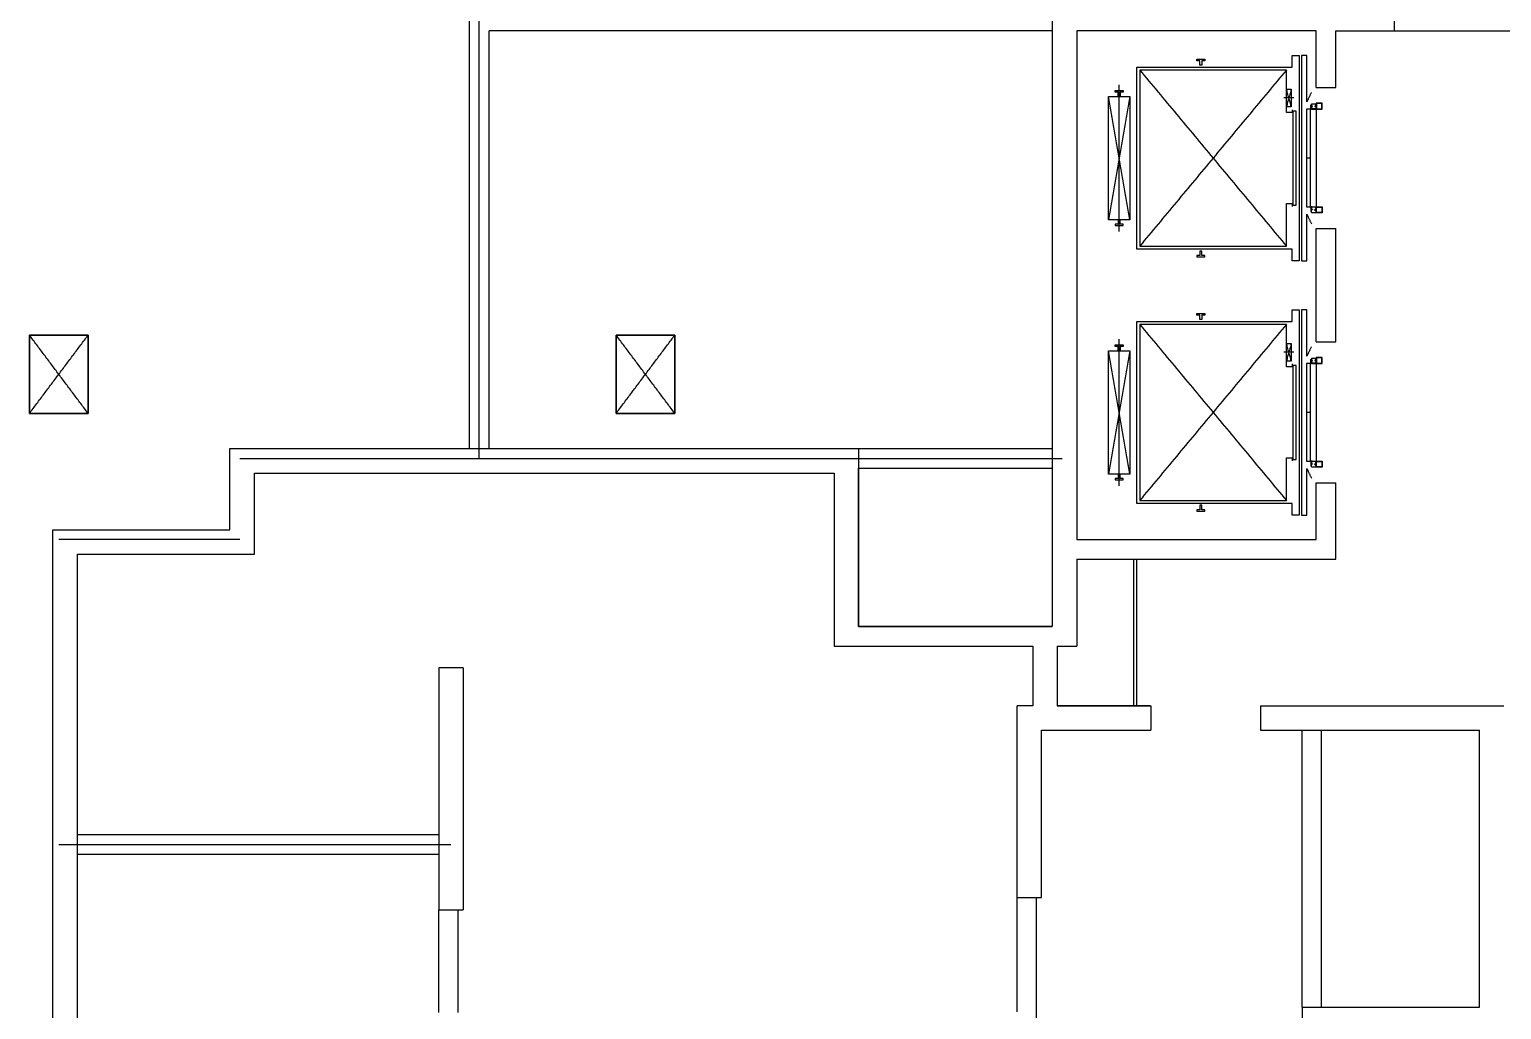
# Model space of a CAD drawing. Header units: millimetres. Extents: x -121354 to 132141, y -64344 to 350.
# Drawn here: x 97694 to 112749, y -23870 to -13850 of the extents above; entities that cross this region are included whole.
import ezdxf

# ---------------------------------------------------------------- set-up
doc = ezdxf.new("R2010")
doc.units = ezdxf.units.MM
for name, color, linetype in [('_wall_base059', 7, 'CONTINUOUS'), ('_wall_base070', 7, 'CONTINUOUS'), ('_wall_base131', 7, 'CONTINUOUS'), ('_wall_base142', 7, 'CONTINUOUS'), ('Block_103ë™_ìƒë¶€ê³¨ì¡°B3_0108', 7, 'CONTINUOUS'), ('Block_C_600X859', 7, 'CONTINUOUS'), ('Block_C_600X870', 7, 'CONTINUOUS'), ('Block_ELEV_17ì¸ìŠ¹004', 7, 'CONTINUOUS'), ('Block_ELEV_17ì¸ìŠ¹005', 7, 'CONTINUOUS'), ('Line085', 7, 'CONTINUOUS'), ('Line086', 7, 'CONTINUOUS'), ('Line096', 7, 'CONTINUOUS'), ('Line097', 7, 'CONTINUOUS'), ('Line099', 7, 'CONTINUOUS'), ('Line1034', 7, 'CONTINUOUS'), ('Line1136', 7, 'CONTINUOUS'), ('Line1137', 7, 'CONTINUOUS'), ('Line1138', 7, 'CONTINUOUS'), ('Line1139', 7, 'CONTINUOUS'), ('Line1140', 7, 'CONTINUOUS'), ('Line118', 7, 'CONTINUOUS'), ('Line119', 7, 'CONTINUOUS'), ('Line149', 7, 'CONTINUOUS'), ('Line151', 7, 'CONTINUOUS'), ('Line152', 7, 'CONTINUOUS'), ('Line581', 7, 'CONTINUOUS'), ('Line582', 7, 'CONTINUOUS'), ('Line583', 7, 'CONTINUOUS'), ('Line610', 7, 'CONTINUOUS'), ('Line613', 7, 'CONTINUOUS'), ('Line615', 7, 'CONTINUOUS'), ('Line616', 7, 'CONTINUOUS'), ('Line621', 7, 'CONTINUOUS'), ('Line622', 7, 'CONTINUOUS'), ('Line625', 7, 'CONTINUOUS'), ('Line632', 7, 'CONTINUOUS'), ('Line641', 7, 'CONTINUOUS'), ('Line642', 7, 'CONTINUOUS'), ('Line646', 7, 'CONTINUOUS'), ('Line650', 7, 'CONTINUOUS'), ('Line651', 7, 'CONTINUOUS'), ('Line652', 7, 'CONTINUOUS'), ('Line653', 7, 'CONTINUOUS'), ('Line654', 7, 'CONTINUOUS'), ('Line657', 7, 'CONTINUOUS'), ('Line658', 7, 'CONTINUOUS'), ('Line659', 7, 'CONTINUOUS'), ('Line660', 7, 'CONTINUOUS'), ('Line662', 7, 'CONTINUOUS'), ('Line663', 7, 'CONTINUOUS'), ('Line664', 7, 'CONTINUOUS'), ('Line666', 7, 'CONTINUOUS'), ('Line667', 7, 'CONTINUOUS'), ('Line673', 7, 'CONTINUOUS'), ('Line674', 7, 'CONTINUOUS'), ('Line678', 7, 'CONTINUOUS'), ('Line679', 7, 'CONTINUOUS'), ('Line681', 7, 'CONTINUOUS'), ('Line682', 7, 'CONTINUOUS'), ('Line683', 7, 'CONTINUOUS'), ('Line687', 7, 'CONTINUOUS'), ('Line688', 7, 'CONTINUOUS'), ('Line691', 7, 'CONTINUOUS'), ('Line692', 7, 'CONTINUOUS'), ('Line693', 7, 'CONTINUOUS'), ('Line695', 7, 'CONTINUOUS'), ('Line696', 7, 'CONTINUOUS'), ('Line697', 7, 'CONTINUOUS'), ('Line698', 7, 'CONTINUOUS'), ('Line700', 7, 'CONTINUOUS'), ('Line705', 7, 'CONTINUOUS'), ('Line877', 7, 'CONTINUOUS'), ('Line878', 7, 'CONTINUOUS'), ('Line879', 7, 'CONTINUOUS'), ('Polyline001', 7, 'CONTINUOUS'), ('Polyline107', 7, 'CONTINUOUS'), ('Polyline109', 7, 'CONTINUOUS')]:
    doc.layers.add(name, color=color, linetype=linetype)

msp = doc.modelspace()

# ---------------------------------------------------------------- linework, layer by layer
at = {"layer": '_wall_base059'}
for p, q in [((97694, -17775), (97694, -16975)), ((97694, -16975), (98294, -16975)), ((98294, -16975), (98294, -17775)), ((98294, -17775), (97694, -17775))]:
    msp.add_line(p, q, dxfattribs=at)
at = {"layer": '_wall_base070'}
for p, q in [((103694, -17775), (103694, -16975)), ((103694, -16975), (104294, -16975)), ((104294, -16975), (104294, -17775)), ((104294, -17775), (103694, -17775))]:
    msp.add_line(p, q, dxfattribs=at)
at = {"layer": '_wall_base131'}
for p, q in [((97694, -17775), (97694, -16975)), ((97694, -16975), (98294, -16975)), ((98294, -16975), (98294, -17775)), ((98294, -17775), (97694, -17775))]:
    msp.add_line(p, q, dxfattribs=at)
at = {"layer": '_wall_base142'}
for p, q in [((103694, -17775), (103694, -16975)), ((103694, -16975), (104294, -16975)), ((104294, -16975), (104294, -17775)), ((104294, -17775), (103694, -17775))]:
    msp.add_line(p, q, dxfattribs=at)
at = {"layer": 'Block_103ë™_ìƒë¶€ê³¨ì¡°B3_0108'}
for points in [[(111654, -13865), (111654, -11845)], [(108154, -13665), (108154, -19955)], [(110854, -13865), (108404, -13865)], [(108404, -13865), (108404, -19065)], [(110854, -14445), (110854, -13865)], [(111054, -13865), (111654, -13865)], [(111054, -14445), (111054, -13865)], [(110854, -14445), (111054, -14445)], [(110854, -15885), (111054, -15885)], [(110854, -17045), (110854, -15885)], [(111054, -17045), (111054, -15885)], [(110854, -17045), (111054, -17045)], [(99744, -18965), (99744, -18135)], [(99744, -18135), (106174, -18135)], [(106174, -18135), (106174, -19955)], [(99994, -19215), (99994, -18385)], [(99994, -18385), (105924, -18385)], [(99994, -19215), (99994, -18385)], [(99994, -18385), (105924, -18385)], [(105924, -18385), (105924, -20155)], [(105924, -18385), (105924, -20155)], [(110854, -19065), (110854, -18485)], [(110854, -18485), (111054, -18485)], [(111054, -19265), (111054, -18485)], [(97934, -28085), (97934, -18965)], [(97934, -18965), (99744, -18965)], [(108404, -19065), (110854, -19065)], [(98184, -19215), (99994, -19215)], [(98184, -28085), (98184, -19215)], [(98184, -19215), (99994, -19215)], [(108404, -19265), (111054, -19265)], [(108404, -19265), (108404, -20155)], [(106174, -19955), (108154, -19955)], [(105924, -20155), (107954, -20155)], [(107954, -20155), (107954, -20765)], [(108204, -20155), (108404, -20155)], [(108204, -20155), (108204, -20765)], [(101879, -20375), (101879, -22850)], [(102129, -20375), (101879, -20375)], [(102129, -20375), (102129, -22850)], [(107954, -20765), (107794, -20765)], [(107794, -22725), (107794, -20765)], [(109154, -20765), (108204, -20765)], [(108204, -20765), (109164, -20765)], [(109164, -20765), (109164, -21015)], [(110284, -20765), (110284, -21015)], [(110284, -20765), (112774, -20765)], [(108044, -21015), (109164, -21015)], [(108044, -22725), (108044, -21015)], [(110284, -21015), (112524, -21015)], [(112524, -23845), (112524, -21015)], [(107794, -22725), (108044, -22725)], [(101879, -22850), (102129, -22850)], [(110709, -23845), (110709, -24095)], [(110709, -23845), (112524, -23845)]]:
    msp.add_open_spline(points, degree=1, dxfattribs=at)
at = {"layer": 'Block_C_600X859'}
for points in [[(98294, -17775), (97694, -16975)], [(97694, -17775), (98294, -16975)], [(98294, -16975), (97694, -16975)], [(97694, -16975), (97694, -17775)], [(98294, -17775), (98294, -16975)], [(97694, -17775), (98294, -17775)]]:
    msp.add_open_spline(points, degree=1, dxfattribs=at)
at = {"layer": 'Block_C_600X870'}
for points in [[(104294, -17775), (103694, -16975)], [(103694, -17775), (104294, -16975)], [(104294, -16975), (103694, -16975)], [(103694, -16975), (103694, -17775)], [(104294, -17775), (104294, -16975)], [(103694, -17775), (104294, -17775)]]:
    msp.add_open_spline(points, degree=1, dxfattribs=at)
at = {"layer": 'Block_ELEV_17ì¸ìŠ¹004'}
for points in [[(109019, -18695), (109019, -16835)], [(109019, -16835), (110609, -16835)], [(109019, -18695), (109019, -16835)], [(109019, -16835), (110609, -16835)], [(109019, -18695), (109019, -16835)], [(109019, -16835), (110609, -16835)], [(109634, -16770), (109634, -16755)], [(109634, -16755), (109714, -16755)], [(109634, -16770), (109634, -16755)], [(109634, -16755), (109714, -16755)], [(109634, -16770), (109634, -16755)], [(109634, -16755), (109714, -16755)], [(109664, -16770), (109634, -16770)], [(109664, -16770), (109634, -16770)], [(109664, -16770), (109634, -16770)], [(109664, -16815), (109664, -16770)], [(109664, -16815), (109664, -16770)], [(109664, -16815), (109664, -16770)], [(109684, -16815), (109664, -16815)], [(109684, -16815), (109664, -16815)], [(109684, -16815), (109664, -16815)], [(109714, -16770), (109684, -16770)], [(109684, -16770), (109684, -16815)], [(109714, -16770), (109684, -16770)], [(109684, -16770), (109684, -16815)], [(109714, -16770), (109684, -16770)], [(109684, -16770), (109684, -16815)], [(109714, -16755), (109714, -16770)], [(109714, -16755), (109714, -16770)], [(109714, -16755), (109714, -16770)], [(110609, -16835), (110609, -16715)], [(110609, -16715), (110679, -16715)], [(110609, -16835), (110609, -16715)], [(110609, -16715), (110679, -16715)], [(110609, -16835), (110609, -16715)], [(110609, -16715), (110679, -16715)], [(110679, -16715), (110679, -18815)], [(110679, -16715), (110679, -18815)], [(110679, -16715), (110679, -18815)], [(110759, -16715), (110704, -16715)], [(110704, -16715), (110704, -18815)], [(110759, -16715), (110704, -16715)], [(110704, -16715), (110704, -18815)], [(110759, -16715), (110704, -16715)], [(110704, -16715), (110704, -18815)], [(110759, -17190), (110759, -16715)], [(110759, -17190), (110759, -16715)], [(110759, -17190), (110759, -16715)], [(110549, -16865), (109049, -18665)], [(109049, -16865), (110549, -18665)], [(110549, -16865), (109049, -16865)], [(109049, -16865), (109049, -18665)], [(110549, -17300), (110549, -16865)], [(108949, -18395), (108729, -17135)], [(108949, -17135), (108729, -18395)], [(108949, -18395), (108729, -17135)], [(108949, -17135), (108729, -18395)], [(108949, -18395), (108729, -17135)], [(108949, -17135), (108729, -18395)], [(108729, -18395), (108729, -17135)], [(108729, -17135), (108949, -17135)], [(108729, -18395), (108729, -17135)], [(108729, -17135), (108949, -17135)], [(108729, -18395), (108729, -17135)], [(108729, -17135), (108949, -17135)], [(108799, -17090), (108799, -17075)], [(108799, -17075), (108879, -17075)], [(108799, -17090), (108799, -17075)], [(108799, -17075), (108879, -17075)], [(108799, -17090), (108799, -17075)], [(108799, -17075), (108879, -17075)], [(108829, -17090), (108799, -17090)], [(108829, -17090), (108799, -17090)], [(108829, -17090), (108799, -17090)], [(108829, -17135), (108829, -17090)], [(108829, -17135), (108829, -17090)], [(108829, -17135), (108829, -17090)], [(108849, -17135), (108829, -17135)], [(108849, -17135), (108829, -17135)], [(108849, -17135), (108829, -17135)], [(108839, -18515), (108839, -17015)], [(108839, -18515), (108839, -17015)], [(108839, -18515), (108839, -17015)], [(108879, -17090), (108849, -17090)], [(108849, -17090), (108849, -17135)], [(108879, -17090), (108849, -17090)], [(108849, -17090), (108849, -17135)], [(108879, -17090), (108849, -17090)], [(108849, -17090), (108849, -17135)], [(108879, -17075), (108879, -17090)], [(108879, -17075), (108879, -17090)], [(108879, -17075), (108879, -17090)], [(108949, -17135), (108949, -18395)], [(108949, -17135), (108949, -18395)], [(108949, -17135), (108949, -18395)], [(110624, -17150), (110524, -17150)], [(110624, -17150), (110524, -17150)], [(110624, -17150), (110524, -17150)], [(110599, -17060), (110549, -17240)], [(110599, -17240), (110549, -17060)], [(110599, -17060), (110549, -17240)], [(110599, -17240), (110549, -17060)], [(110599, -17060), (110549, -17240)], [(110599, -17240), (110549, -17060)], [(110549, -17240), (110549, -17060)], [(110549, -17060), (110599, -17060)], [(110549, -17240), (110549, -17060)], [(110549, -17060), (110599, -17060)], [(110549, -17240), (110549, -17060)], [(110549, -17060), (110599, -17060)], [(110599, -17060), (110599, -17240)], [(110599, -17060), (110599, -17240)], [(110599, -17060), (110599, -17240)], [(110804, -17093), (110759, -17190)], [(110804, -17093), (110759, -17190)], [(110804, -17093), (110759, -17190)], [(110599, -17240), (110549, -17240)], [(110599, -17240), (110549, -17240)], [(110599, -17240), (110549, -17240)], [(110609, -17300), (110549, -17300)], [(110609, -17270), (110609, -17300)], [(110649, -17285), (110614, -17285)], [(110614, -17285), (110614, -18245)], [(110649, -17285), (110614, -17285)], [(110614, -17285), (110614, -18245)], [(110649, -17285), (110614, -17285)], [(110614, -17285), (110614, -18245)], [(110649, -18245), (110649, -17285)], [(110649, -18245), (110649, -17285)], [(110649, -18245), (110649, -17285)], [(110794, -17265), (110754, -17265)], [(110754, -17265), (110754, -18265)], [(110794, -17265), (110754, -17265)], [(110754, -17265), (110754, -18265)], [(110794, -17265), (110754, -17265)], [(110754, -17265), (110754, -18265)], [(110794, -18265), (110794, -17265)], [(110794, -18265), (110794, -17265)], [(110794, -18265), (110794, -17265)], [(110799, -17265), (110799, -17220)], [(110799, -17220), (110804, -17220)], [(110799, -17265), (110799, -17220)], [(110799, -17220), (110804, -17220)], [(110799, -17265), (110799, -17220)], [(110799, -17220), (110804, -17220)], [(110814, -17265), (110799, -17265)], [(110814, -17265), (110799, -17265)], [(110814, -17265), (110799, -17265)], [(110804, -17210), (110854, -17210)], [(110804, -17210), (110804, -17235)], [(110804, -17210), (110854, -17210)], [(110804, -17210), (110804, -17235)], [(110804, -17210), (110854, -17210)], [(110804, -17210), (110804, -17235)], [(110817, -17235), (110804, -17235)], [(110804, -17235), (110804, -17265)], [(110817, -17235), (110804, -17235)], [(110804, -17235), (110804, -17265)], [(110817, -17235), (110804, -17235)], [(110804, -17235), (110804, -17265)], [(110804, -17265), (110854, -17265)], [(110804, -17265), (110854, -17265)], [(110804, -17265), (110854, -17265)], [(110807, -17238), (110817, -17238)], [(110807, -17262), (110807, -17238)], [(110807, -17238), (110817, -17238)], [(110807, -17262), (110807, -17238)], [(110807, -17238), (110817, -17238)], [(110807, -17262), (110807, -17238)], [(110851, -17262), (110807, -17262)], [(110851, -17262), (110807, -17262)], [(110851, -17262), (110807, -17262)], [(110817, -17238), (110817, -17235)], [(110817, -17238), (110817, -17235)], [(110817, -17238), (110817, -17235)], [(110854, -17235), (110841, -17235)], [(110841, -17235), (110841, -17238)], [(110854, -17235), (110841, -17235)], [(110841, -17235), (110841, -17238)], [(110854, -17235), (110841, -17235)], [(110841, -17235), (110841, -17238)], [(110841, -17238), (110851, -17238)], [(110841, -17238), (110851, -17238)], [(110841, -17238), (110851, -17238)], [(110854, -17225), (110844, -17225)], [(110844, -17225), (110844, -17235)], [(110854, -17225), (110844, -17225)], [(110844, -17225), (110844, -17235)], [(110854, -17225), (110844, -17225)], [(110844, -17225), (110844, -17235)], [(110851, -17238), (110851, -17262)], [(110851, -17238), (110851, -17262)], [(110851, -17238), (110851, -17262)], [(110914, -17205), (110854, -17205)], [(110854, -17205), (110854, -17265)], [(110854, -17225), (110854, -17210)], [(110854, -17225), (110854, -17210)], [(110854, -17225), (110854, -17210)], [(110854, -17235), (110854, -17225)], [(110854, -17235), (110854, -17225)], [(110854, -17235), (110854, -17225)], [(110854, -17265), (110854, -17235)], [(110854, -17265), (110854, -17235)], [(110854, -17265), (110854, -17235)], [(110854, -17260), (110854, -18270)], [(110854, -17265), (110914, -17265)], [(110911, -17207), (110856, -17207)], [(110856, -17207), (110856, -17262)], [(110856, -17262), (110911, -17262)], [(110911, -17262), (110911, -17207)], [(110914, -17265), (110914, -17205)], [(110794, -17765), (110754, -17765)], [(110794, -17765), (110754, -17765)], [(110794, -17765), (110754, -17765)], [(110549, -18665), (110549, -18230)], [(110549, -18230), (110609, -18230)], [(110609, -18230), (110609, -18260)], [(110614, -18245), (110649, -18245)], [(110614, -18245), (110649, -18245)], [(110614, -18245), (110649, -18245)], [(110754, -18265), (110794, -18265)], [(110754, -18265), (110794, -18265)], [(110759, -18815), (110759, -18340)], [(110759, -18340), (110804, -18436)], [(110759, -18815), (110759, -18340)], [(110759, -18340), (110804, -18436)], [(110759, -18815), (110759, -18340)], [(110759, -18340), (110804, -18436)], [(110799, -18265), (110799, -18310)], [(110814, -18265), (110799, -18265)], [(110799, -18265), (110799, -18310)], [(110814, -18265), (110799, -18265)], [(110799, -18310), (110804, -18310)], [(110799, -18310), (110804, -18310)], [(110804, -18295), (110804, -18265)], [(110804, -18265), (110854, -18265)], [(110804, -18295), (110804, -18265)], [(110804, -18265), (110854, -18265)], [(110804, -18320), (110804, -18295)], [(110804, -18320), (110804, -18295)], [(110817, -18295), (110804, -18295)], [(110817, -18295), (110804, -18295)], [(110804, -18320), (110854, -18320)], [(110804, -18320), (110854, -18320)], [(110851, -18268), (110807, -18268)], [(110807, -18268), (110807, -18292)], [(110851, -18268), (110807, -18268)], [(110807, -18268), (110807, -18292)], [(110807, -18292), (110817, -18292)], [(110807, -18292), (110817, -18292)], [(110817, -18292), (110817, -18295)], [(110817, -18292), (110817, -18295)], [(110841, -18295), (110841, -18292)], [(110841, -18292), (110851, -18292)], [(110841, -18295), (110841, -18292)], [(110841, -18292), (110851, -18292)], [(110854, -18295), (110841, -18295)], [(110854, -18295), (110841, -18295)], [(110844, -18305), (110844, -18295)], [(110844, -18305), (110844, -18295)], [(110854, -18305), (110844, -18305)], [(110854, -18305), (110844, -18305)], [(110851, -18292), (110851, -18268)], [(110851, -18292), (110851, -18268)], [(110854, -18265), (110854, -18295)], [(110854, -18265), (110854, -18295)], [(110854, -18265), (110914, -18265)], [(110854, -18325), (110854, -18265)], [(110854, -18295), (110854, -18305)], [(110854, -18295), (110854, -18305)], [(110854, -18305), (110854, -18320)], [(110854, -18305), (110854, -18320)], [(110914, -18325), (110854, -18325)], [(110856, -18267), (110911, -18267)], [(110856, -18322), (110856, -18267)], [(110911, -18322), (110856, -18322)], [(110911, -18267), (110911, -18322)], [(110914, -18265), (110914, -18325)], [(108949, -18395), (108729, -18395)], [(108949, -18395), (108729, -18395)], [(108949, -18395), (108729, -18395)], [(108829, -18440), (108799, -18440)], [(108799, -18440), (108799, -18455)], [(108829, -18440), (108799, -18440)], [(108799, -18440), (108799, -18455)], [(108799, -18455), (108879, -18455)], [(108799, -18455), (108879, -18455)], [(108849, -18395), (108829, -18395)], [(108829, -18395), (108829, -18440)], [(108849, -18395), (108829, -18395)], [(108829, -18395), (108829, -18440)], [(108849, -18440), (108849, -18395)], [(108849, -18440), (108849, -18395)], [(108879, -18440), (108849, -18440)], [(108879, -18440), (108849, -18440)], [(108879, -18455), (108879, -18440)], [(108879, -18455), (108879, -18440)], [(109049, -18665), (110549, -18665)], [(110609, -18695), (109019, -18695)], [(110609, -18695), (109019, -18695)], [(110609, -18695), (109019, -18695)], [(109664, -18760), (109634, -18760)], [(109634, -18760), (109634, -18775)], [(109664, -18760), (109634, -18760)], [(109634, -18760), (109634, -18775)], [(109634, -18775), (109714, -18775)], [(109634, -18775), (109714, -18775)], [(109684, -18715), (109664, -18715)], [(109664, -18715), (109664, -18760)], [(109684, -18715), (109664, -18715)], [(109664, -18715), (109664, -18760)], [(109684, -18760), (109684, -18715)], [(109684, -18760), (109684, -18715)], [(109714, -18760), (109684, -18760)], [(109714, -18760), (109684, -18760)], [(109714, -18775), (109714, -18760)], [(109714, -18775), (109714, -18760)], [(110609, -18815), (110609, -18695)], [(110609, -18815), (110609, -18695)], [(110609, -18815), (110609, -18695)], [(110679, -18815), (110609, -18815)], [(110679, -18815), (110609, -18815)], [(110679, -18815), (110609, -18815)], [(110704, -18815), (110759, -18815)], [(110704, -18815), (110759, -18815)], [(110704, -18815), (110759, -18815)]]:
    msp.add_open_spline(points, degree=1, dxfattribs=at)
at = {"layer": 'Block_ELEV_17ì¸ìŠ¹005'}
for points in [[(110609, -14235), (110609, -14115)], [(110609, -14115), (110679, -14115)], [(110609, -14235), (110609, -14115)], [(110609, -14115), (110679, -14115)], [(110609, -14235), (110609, -14115)], [(110609, -14115), (110679, -14115)], [(110679, -14115), (110679, -16215)], [(110679, -14115), (110679, -16215)], [(110679, -14115), (110679, -16215)], [(110759, -14115), (110704, -14115)], [(110704, -14115), (110704, -16215)], [(110759, -14115), (110704, -14115)], [(110704, -14115), (110704, -16215)], [(110759, -14115), (110704, -14115)], [(110704, -14115), (110704, -16215)], [(110759, -14590), (110759, -14115)], [(110759, -14590), (110759, -14115)], [(110759, -14590), (110759, -14115)], [(109019, -16095), (109019, -14235)], [(109019, -14235), (110609, -14235)], [(109019, -16095), (109019, -14235)], [(109019, -14235), (110609, -14235)], [(109019, -16095), (109019, -14235)], [(109019, -14235), (110609, -14235)], [(110549, -14265), (109049, -16065)], [(109049, -14265), (110549, -16065)], [(110549, -14265), (109049, -14265)], [(109049, -14265), (109049, -16065)], [(109634, -14170), (109634, -14155)], [(109634, -14155), (109714, -14155)], [(109634, -14170), (109634, -14155)], [(109634, -14155), (109714, -14155)], [(109634, -14170), (109634, -14155)], [(109634, -14155), (109714, -14155)], [(109664, -14170), (109634, -14170)], [(109664, -14170), (109634, -14170)], [(109664, -14170), (109634, -14170)], [(109664, -14215), (109664, -14170)], [(109664, -14215), (109664, -14170)], [(109664, -14215), (109664, -14170)], [(109684, -14215), (109664, -14215)], [(109684, -14215), (109664, -14215)], [(109684, -14215), (109664, -14215)], [(109714, -14170), (109684, -14170)], [(109684, -14170), (109684, -14215)], [(109714, -14170), (109684, -14170)], [(109684, -14170), (109684, -14215)], [(109714, -14170), (109684, -14170)], [(109684, -14170), (109684, -14215)], [(109714, -14155), (109714, -14170)], [(109714, -14155), (109714, -14170)], [(109714, -14155), (109714, -14170)], [(110549, -14700), (110549, -14265)], [(108839, -15915), (108839, -14415)], [(108839, -15915), (108839, -14415)], [(108839, -15915), (108839, -14415)], [(108949, -15795), (108729, -14535)], [(108949, -14535), (108729, -15795)], [(108949, -15795), (108729, -14535)], [(108949, -14535), (108729, -15795)], [(108949, -15795), (108729, -14535)], [(108949, -14535), (108729, -15795)], [(108729, -15795), (108729, -14535)], [(108729, -14535), (108949, -14535)], [(108729, -15795), (108729, -14535)], [(108729, -14535), (108949, -14535)], [(108729, -15795), (108729, -14535)], [(108729, -14535), (108949, -14535)], [(108799, -14490), (108799, -14475)], [(108799, -14475), (108879, -14475)], [(108799, -14490), (108799, -14475)], [(108799, -14475), (108879, -14475)], [(108799, -14490), (108799, -14475)], [(108799, -14475), (108879, -14475)], [(108829, -14490), (108799, -14490)], [(108829, -14490), (108799, -14490)], [(108829, -14490), (108799, -14490)], [(108829, -14535), (108829, -14490)], [(108829, -14535), (108829, -14490)], [(108829, -14535), (108829, -14490)], [(108849, -14535), (108829, -14535)], [(108849, -14535), (108829, -14535)], [(108849, -14535), (108829, -14535)], [(108879, -14490), (108849, -14490)], [(108849, -14490), (108849, -14535)], [(108879, -14490), (108849, -14490)], [(108849, -14490), (108849, -14535)], [(108879, -14490), (108849, -14490)], [(108849, -14490), (108849, -14535)], [(108879, -14475), (108879, -14490)], [(108879, -14475), (108879, -14490)], [(108879, -14475), (108879, -14490)], [(108949, -14535), (108949, -15795)], [(108949, -14535), (108949, -15795)], [(108949, -14535), (108949, -15795)], [(110624, -14550), (110524, -14550)], [(110624, -14550), (110524, -14550)], [(110624, -14550), (110524, -14550)], [(110599, -14460), (110549, -14640)], [(110599, -14640), (110549, -14460)], [(110599, -14460), (110549, -14640)], [(110599, -14640), (110549, -14460)], [(110599, -14460), (110549, -14640)], [(110599, -14640), (110549, -14460)], [(110549, -14640), (110549, -14460)], [(110549, -14460), (110599, -14460)], [(110549, -14640), (110549, -14460)], [(110549, -14460), (110599, -14460)], [(110549, -14640), (110549, -14460)], [(110549, -14460), (110599, -14460)], [(110599, -14460), (110599, -14640)], [(110599, -14460), (110599, -14640)], [(110599, -14460), (110599, -14640)], [(110804, -14493), (110759, -14590)], [(110804, -14493), (110759, -14590)], [(110804, -14493), (110759, -14590)], [(110599, -14640), (110549, -14640)], [(110599, -14640), (110549, -14640)], [(110599, -14640), (110549, -14640)], [(110609, -14700), (110549, -14700)], [(110609, -14670), (110609, -14700)], [(110649, -14685), (110614, -14685)], [(110614, -14685), (110614, -15645)], [(110649, -14685), (110614, -14685)], [(110614, -14685), (110614, -15645)], [(110649, -14685), (110614, -14685)], [(110614, -14685), (110614, -15645)], [(110649, -15645), (110649, -14685)], [(110649, -15645), (110649, -14685)], [(110649, -15645), (110649, -14685)], [(110794, -14665), (110754, -14665)], [(110754, -14665), (110754, -15665)], [(110794, -14665), (110754, -14665)], [(110754, -14665), (110754, -15665)], [(110794, -14665), (110754, -14665)], [(110754, -14665), (110754, -15665)], [(110794, -15665), (110794, -14665)], [(110794, -15665), (110794, -14665)], [(110794, -15665), (110794, -14665)], [(110799, -14665), (110799, -14620)], [(110799, -14620), (110804, -14620)], [(110799, -14665), (110799, -14620)], [(110799, -14620), (110804, -14620)], [(110799, -14665), (110799, -14620)], [(110799, -14620), (110804, -14620)], [(110814, -14665), (110799, -14665)], [(110814, -14665), (110799, -14665)], [(110814, -14665), (110799, -14665)], [(110804, -14610), (110854, -14610)], [(110804, -14610), (110804, -14635)], [(110804, -14610), (110854, -14610)], [(110804, -14610), (110804, -14635)], [(110804, -14610), (110854, -14610)], [(110804, -14610), (110804, -14635)], [(110817, -14635), (110804, -14635)], [(110804, -14635), (110804, -14665)], [(110817, -14635), (110804, -14635)], [(110804, -14635), (110804, -14665)], [(110817, -14635), (110804, -14635)], [(110804, -14635), (110804, -14665)], [(110804, -14665), (110854, -14665)], [(110804, -14665), (110854, -14665)], [(110804, -14665), (110854, -14665)], [(110807, -14638), (110817, -14638)], [(110807, -14662), (110807, -14638)], [(110807, -14638), (110817, -14638)], [(110807, -14662), (110807, -14638)], [(110807, -14638), (110817, -14638)], [(110807, -14662), (110807, -14638)], [(110851, -14662), (110807, -14662)], [(110851, -14662), (110807, -14662)], [(110851, -14662), (110807, -14662)], [(110817, -14638), (110817, -14635)], [(110817, -14638), (110817, -14635)], [(110817, -14638), (110817, -14635)], [(110854, -14635), (110841, -14635)], [(110841, -14635), (110841, -14638)], [(110854, -14635), (110841, -14635)], [(110841, -14635), (110841, -14638)], [(110854, -14635), (110841, -14635)], [(110841, -14635), (110841, -14638)], [(110841, -14638), (110851, -14638)], [(110841, -14638), (110851, -14638)], [(110841, -14638), (110851, -14638)], [(110854, -14625), (110844, -14625)], [(110844, -14625), (110844, -14635)], [(110854, -14625), (110844, -14625)], [(110844, -14625), (110844, -14635)], [(110854, -14625), (110844, -14625)], [(110844, -14625), (110844, -14635)], [(110851, -14638), (110851, -14662)], [(110851, -14638), (110851, -14662)], [(110851, -14638), (110851, -14662)], [(110914, -14605), (110854, -14605)], [(110854, -14605), (110854, -14665)], [(110854, -14625), (110854, -14610)], [(110854, -14625), (110854, -14610)], [(110854, -14625), (110854, -14610)], [(110854, -14635), (110854, -14625)], [(110854, -14635), (110854, -14625)], [(110854, -14635), (110854, -14625)], [(110854, -14665), (110854, -14635)], [(110854, -14665), (110854, -14635)], [(110854, -14665), (110854, -14635)], [(110854, -14660), (110854, -15670)], [(110854, -14665), (110914, -14665)], [(110911, -14607), (110856, -14607)], [(110856, -14607), (110856, -14662)], [(110856, -14662), (110911, -14662)], [(110911, -14662), (110911, -14607)], [(110914, -14665), (110914, -14605)], [(110794, -15165), (110754, -15165)], [(110794, -15165), (110754, -15165)], [(110794, -15165), (110754, -15165)], [(110549, -16065), (110549, -15630)], [(110549, -15630), (110609, -15630)], [(110609, -15630), (110609, -15660)], [(110614, -15645), (110649, -15645)], [(110614, -15645), (110649, -15645)], [(110614, -15645), (110649, -15645)], [(108949, -15795), (108729, -15795)], [(108949, -15795), (108729, -15795)], [(108949, -15795), (108729, -15795)], [(108849, -15795), (108829, -15795)], [(108829, -15795), (108829, -15840)], [(108849, -15795), (108829, -15795)], [(108829, -15795), (108829, -15840)], [(108849, -15840), (108849, -15795)], [(108849, -15840), (108849, -15795)], [(110754, -15665), (110794, -15665)], [(110754, -15665), (110794, -15665)], [(110759, -16215), (110759, -15740)], [(110759, -15740), (110804, -15836)], [(110759, -16215), (110759, -15740)], [(110759, -15740), (110804, -15836)], [(110759, -16215), (110759, -15740)], [(110759, -15740), (110804, -15836)], [(110799, -15665), (110799, -15710)], [(110814, -15665), (110799, -15665)], [(110799, -15665), (110799, -15710)], [(110814, -15665), (110799, -15665)], [(110799, -15710), (110804, -15710)], [(110799, -15710), (110804, -15710)], [(110804, -15695), (110804, -15665)], [(110804, -15665), (110854, -15665)], [(110804, -15695), (110804, -15665)], [(110804, -15665), (110854, -15665)], [(110804, -15720), (110804, -15695)], [(110804, -15720), (110804, -15695)], [(110817, -15695), (110804, -15695)], [(110817, -15695), (110804, -15695)], [(110804, -15720), (110854, -15720)], [(110804, -15720), (110854, -15720)], [(110851, -15668), (110807, -15668)], [(110807, -15668), (110807, -15692)], [(110851, -15668), (110807, -15668)], [(110807, -15668), (110807, -15692)], [(110807, -15692), (110817, -15692)], [(110807, -15692), (110817, -15692)], [(110817, -15692), (110817, -15695)], [(110817, -15692), (110817, -15695)], [(110841, -15695), (110841, -15692)], [(110841, -15692), (110851, -15692)], [(110841, -15695), (110841, -15692)], [(110841, -15692), (110851, -15692)], [(110854, -15695), (110841, -15695)], [(110854, -15695), (110841, -15695)], [(110844, -15705), (110844, -15695)], [(110844, -15705), (110844, -15695)], [(110854, -15705), (110844, -15705)], [(110854, -15705), (110844, -15705)], [(110851, -15692), (110851, -15668)], [(110851, -15692), (110851, -15668)], [(110854, -15665), (110854, -15695)], [(110854, -15665), (110854, -15695)], [(110854, -15665), (110914, -15665)], [(110854, -15725), (110854, -15665)], [(110854, -15695), (110854, -15705)], [(110854, -15695), (110854, -15705)], [(110854, -15705), (110854, -15720)], [(110854, -15705), (110854, -15720)], [(110914, -15725), (110854, -15725)], [(110856, -15667), (110911, -15667)], [(110856, -15722), (110856, -15667)], [(110911, -15722), (110856, -15722)], [(110911, -15667), (110911, -15722)], [(110914, -15665), (110914, -15725)], [(108829, -15840), (108799, -15840)], [(108799, -15840), (108799, -15855)], [(108829, -15840), (108799, -15840)], [(108799, -15840), (108799, -15855)], [(108799, -15855), (108879, -15855)], [(108799, -15855), (108879, -15855)], [(108879, -15840), (108849, -15840)], [(108879, -15840), (108849, -15840)], [(108879, -15855), (108879, -15840)], [(108879, -15855), (108879, -15840)], [(110609, -16095), (109019, -16095)], [(110609, -16095), (109019, -16095)], [(110609, -16095), (109019, -16095)], [(109049, -16065), (110549, -16065)], [(110609, -16215), (110609, -16095)], [(110609, -16215), (110609, -16095)], [(110609, -16215), (110609, -16095)], [(109664, -16160), (109634, -16160)], [(109634, -16160), (109634, -16175)], [(109664, -16160), (109634, -16160)], [(109634, -16160), (109634, -16175)], [(109634, -16175), (109714, -16175)], [(109634, -16175), (109714, -16175)], [(109684, -16115), (109664, -16115)], [(109664, -16115), (109664, -16160)], [(109684, -16115), (109664, -16115)], [(109664, -16115), (109664, -16160)], [(109684, -16160), (109684, -16115)], [(109684, -16160), (109684, -16115)], [(109714, -16160), (109684, -16160)], [(109714, -16160), (109684, -16160)], [(109714, -16175), (109714, -16160)], [(109714, -16175), (109714, -16160)], [(110679, -16215), (110609, -16215)], [(110679, -16215), (110609, -16215)], [(110679, -16215), (110609, -16215)], [(110704, -16215), (110759, -16215)], [(110704, -16215), (110759, -16215)], [(110704, -16215), (110759, -16215)]]:
    msp.add_open_spline(points, degree=1, dxfattribs=at)
at = {"layer": 'Line085'}
msp.add_line((102194, -18135), (102194, -8675), dxfattribs=at)
at = {"layer": 'Line086'}
msp.add_line((102394, -18135), (102394, -13865), dxfattribs=at)
at = {"layer": 'Line096'}
msp.add_line((106584, -20155), (107404, -20155), dxfattribs=at)
at = {"layer": 'Line097'}
msp.add_line((106584, -19955), (107404, -19955), dxfattribs=at)
at = {"layer": 'Line099'}
msp.add_line((108154, -13865), (102394, -13865), dxfattribs=at)
at = {"layer": 'Line1034'}
msp.add_line((107994, -24095), (107994, -22725), dxfattribs=at)
at = {"layer": 'Line1136'}
msp.add_line((101879, -22285), (98184, -22285), dxfattribs=at)
at = {"layer": 'Line1137'}
msp.add_line((101879, -22085), (98184, -22085), dxfattribs=at)
at = {"layer": 'Line1138'}
msp.add_line((102079, -23900), (102079, -22850), dxfattribs=at)
at = {"layer": 'Line1139'}
msp.add_line((101879, -23900), (101879, -22850), dxfattribs=at)
at = {"layer": 'Line1140'}
msp.add_line((102004, -22185), (97994, -22185), dxfattribs=at)
at = {"layer": 'Line118'}
msp.add_line((106174, -18135), (108154, -18135), dxfattribs=at)
at = {"layer": 'Line119'}
msp.add_line((106174, -18335), (108154, -18335), dxfattribs=at)
at = {"layer": 'Line149'}
msp.add_line((102294, -18235), (102294, -8675), dxfattribs=at)
at = {"layer": 'Line151'}
msp.add_line((99844, -18235), (108254, -18235), dxfattribs=at)
at = {"layer": 'Line152'}
msp.add_line((99844, -19065), (97994, -19065), dxfattribs=at)
at = {"layer": 'Line581'}
msp.add_line((109019, -20765), (109019, -19265), dxfattribs=at)
at = {"layer": 'Line582'}
msp.add_line((108989, -20765), (108989, -19265), dxfattribs=at)
at = {"layer": 'Line583'}
msp.add_line((111654, -13865), (113254, -13865), dxfattribs=at)
at = {"layer": 'Line610'}
msp.add_line((112524, -23845), (112524, -21015), dxfattribs=at)
at = {"layer": 'Line613'}
msp.add_line((105924, -18385), (105924, -20155), dxfattribs=at)
at = {"layer": 'Line615'}
msp.add_line((110709, -23845), (112524, -23845), dxfattribs=at)
at = {"layer": 'Line616'}
msp.add_line((110709, -23845), (110709, -24095), dxfattribs=at)
at = {"layer": 'Line621'}
msp.add_line((99994, -18385), (105924, -18385), dxfattribs=at)
at = {"layer": 'Line622'}
msp.add_line((102129, -20375), (102129, -22850), dxfattribs=at)
at = {"layer": 'Line625'}
msp.add_line((110854, -14445), (111054, -14445), dxfattribs=at)
at = {"layer": 'Line632'}
msp.add_line((101879, -20375), (101879, -22850), dxfattribs=at)
at = {"layer": 'Line641'}
msp.add_line((108154, -13665), (108154, -19955), dxfattribs=at)
at = {"layer": 'Line642'}
msp.add_line((110854, -17045), (111054, -17045), dxfattribs=at)
at = {"layer": 'Line646'}
msp.add_line((110854, -18485), (111054, -18485), dxfattribs=at)
at = {"layer": 'Line650'}
msp.add_line((108404, -19065), (110854, -19065), dxfattribs=at)
at = {"layer": 'Line651'}
msp.add_line((110854, -19065), (110854, -18485), dxfattribs=at)
at = {"layer": 'Line652'}
msp.add_line((110854, -15885), (111054, -15885), dxfattribs=at)
at = {"layer": 'Line653'}
msp.add_line((110854, -17045), (110854, -15885), dxfattribs=at)
at = {"layer": 'Line654'}
msp.add_line((111054, -17045), (111054, -15885), dxfattribs=at)
at = {"layer": 'Line657'}
msp.add_line((111054, -13865), (111654, -13865), dxfattribs=at)
at = {"layer": 'Line658'}
msp.add_line((108404, -19265), (111054, -19265), dxfattribs=at)
at = {"layer": 'Line659'}
msp.add_line((108404, -13865), (108404, -19065), dxfattribs=at)
at = {"layer": 'Line660'}
msp.add_line((111654, -13865), (111654, -11845), dxfattribs=at)
at = {"layer": 'Line662'}
msp.add_line((110854, -13865), (108404, -13865), dxfattribs=at)
at = {"layer": 'Line663'}
msp.add_line((110854, -14445), (110854, -13865), dxfattribs=at)
at = {"layer": 'Line664'}
msp.add_line((111054, -19265), (111054, -18485), dxfattribs=at)
at = {"layer": 'Line666'}
msp.add_line((111054, -14445), (111054, -13865), dxfattribs=at)
at = {"layer": 'Line667'}
msp.add_line((109154, -20765), (108204, -20765), dxfattribs=at)
at = {"layer": 'Line673'}
msp.add_line((98184, -19215), (99994, -19215), dxfattribs=at)
at = {"layer": 'Line674'}
msp.add_line((99994, -19215), (99994, -18385), dxfattribs=at)
at = {"layer": 'Line678'}
msp.add_line((101879, -22850), (102129, -22850), dxfattribs=at)
at = {"layer": 'Line679'}
msp.add_line((110284, -20765), (110284, -21015), dxfattribs=at)
at = {"layer": 'Line681'}
msp.add_line((109164, -20765), (109164, -21015), dxfattribs=at)
at = {"layer": 'Line682'}
msp.add_line((107954, -20155), (107954, -20765), dxfattribs=at)
at = {"layer": 'Line683'}
msp.add_line((108204, -20155), (108404, -20155), dxfattribs=at)
at = {"layer": 'Line687'}
msp.add_line((102129, -20375), (101879, -20375), dxfattribs=at)
at = {"layer": 'Line688'}
msp.add_line((108044, -21015), (109164, -21015), dxfattribs=at)
at = {"layer": 'Line691'}
msp.add_line((110284, -21015), (112524, -21015), dxfattribs=at)
at = {"layer": 'Line692'}
msp.add_line((110284, -20765), (112774, -20765), dxfattribs=at)
at = {"layer": 'Line693'}
msp.add_line((108204, -20765), (109164, -20765), dxfattribs=at)
at = {"layer": 'Line695'}
msp.add_line((108044, -22725), (108044, -21015), dxfattribs=at)
at = {"layer": 'Line696'}
msp.add_line((107794, -22725), (107794, -20765), dxfattribs=at)
at = {"layer": 'Line697'}
msp.add_line((107954, -20765), (107794, -20765), dxfattribs=at)
at = {"layer": 'Line698'}
msp.add_line((107794, -22725), (108044, -22725), dxfattribs=at)
at = {"layer": 'Line700'}
msp.add_line((108204, -20155), (108204, -20765), dxfattribs=at)
at = {"layer": 'Line705'}
msp.add_line((108404, -19265), (108404, -20155), dxfattribs=at)
at = {"layer": 'Line877'}
msp.add_line((110709, -23845), (110709, -21015), dxfattribs=at)
at = {"layer": 'Line878'}
msp.add_line((110909, -23845), (110909, -21015), dxfattribs=at)
at = {"layer": 'Line879'}
msp.add_line((107794, -23895), (107794, -22725), dxfattribs=at)
at = {"layer": 'Polyline001'}
for p, q in [((106174, -18335), (108154, -18335)), ((106174, -19955), (106174, -18335)), ((108154, -18335), (108154, -19955)), ((108154, -19955), (106174, -19955))]:
    msp.add_line(p, q, dxfattribs=at)
at = {"layer": 'Polyline107'}
for p, q in [((99744, -18965), (99744, -18135)), ((99744, -18135), (106174, -18135)), ((106174, -18135), (106174, -19955)), ((97934, -28085), (97934, -18965)), ((97934, -18965), (99744, -18965)), ((106174, -19955), (108154, -19955))]:
    msp.add_line(p, q, dxfattribs=at)
at = {"layer": 'Polyline109'}
for p, q in [((99994, -19215), (99994, -18385)), ((99994, -18385), (105924, -18385)), ((105924, -18385), (105924, -20155)), ((98184, -28085), (98184, -19215)), ((98184, -19215), (99994, -19215)), ((105924, -20155), (107954, -20155))]:
    msp.add_line(p, q, dxfattribs=at)

doc.saveas('drawing.dxf')
